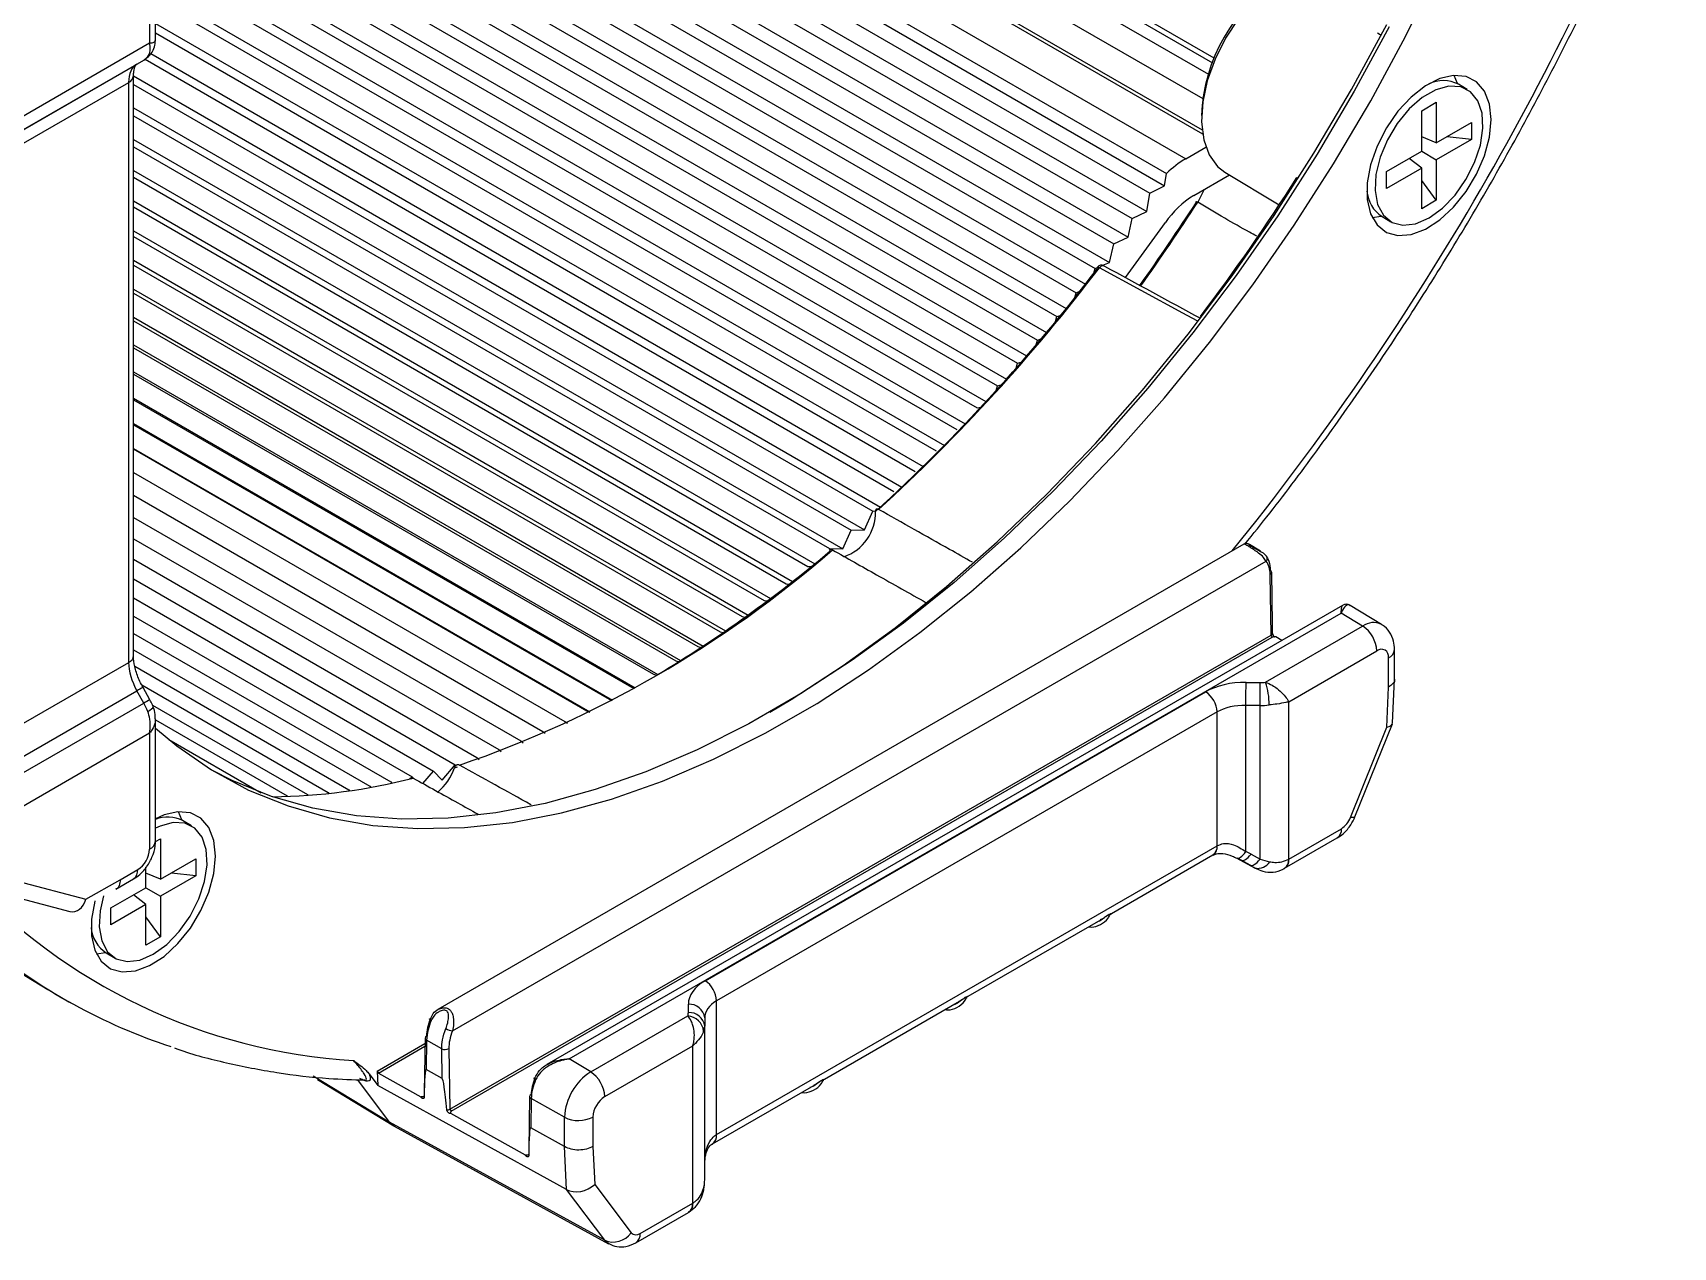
# Model space of a CAD drawing. Extents: x 7 to 135, y 1 to 99.
# Drawn here: x 29.476 to 34.328, y 68.569 to 72.161 of the extents above; entities that cross this region are included whole.
import ezdxf

# ---------------------------------------------------------------- set-up
doc = ezdxf.new("R2010")
doc.units = 0
doc.header["$MEASUREMENT"] = 0
doc.layers.add('OBJECT', color=7, linetype='CONTINUOUS')

msp = doc.modelspace()

# ---------------------------------------------------------------- linework, layer by layer
at = {"layer": 'OBJECT'}
for p, q in [((32.9703, 72.0859), (29.9973, 73.8022)), ((29.973, 73.7585), (32.9527, 72.0383)), ((29.9901, 73.7894), (32.9648, 72.0722)), ((29.9392, 73.6964), (32.9362, 71.9663)), ((29.8971, 73.6161), (32.9356, 71.862)), ((29.9016, 73.6248), (32.9341, 71.8741)), ((29.8572, 73.5371), (32.886, 71.7885)), ((29.8281, 73.4776), (32.8293, 71.745)), ((29.7958, 73.4095), (32.7801, 71.6867)), ((29.8133, 73.4465), (32.8235, 71.7087)), ((29.774, 73.3619), (32.7703, 71.6321)), ((29.7576, 73.3256), (32.727, 71.6114)), ((29.7361, 73.2768), (32.716, 71.5565)), ((29.7209, 73.2414), (32.6728, 71.5372)), ((29.6999, 73.1914), (32.6608, 71.482)), ((29.6856, 73.1568), (32.6178, 71.4641)), ((29.6519, 73.072), (32.5618, 71.3922)), ((29.6651, 73.1056), (32.5893, 71.4176)), ((29.6319, 73.0197), (32.5321, 71.3455)), ((29.6198, 72.987), (32.5049, 71.3214)), ((29.6004, 72.9335), (32.474, 71.2746)), ((29.5892, 72.9018), (32.4472, 71.2519)), ((29.5704, 72.8472), (32.4151, 71.205)), ((29.5602, 72.8165), (32.3886, 71.1837)), ((29.5328, 72.7312), (32.3294, 71.1168)), ((29.5421, 72.7609), (32.3554, 71.1368)), ((29.8389, 72.1381), (29.8389, 72.4989)), ((29.8389, 72.4878), (32.2949, 71.0699)), ((29.8213, 72.4744), (29.8213, 72.1308)), ((29.8389, 72.4544), (32.2694, 71.0513)), ((29.8389, 72.3871), (32.2337, 71.0045)), ((29.8389, 72.3553), (32.2087, 70.9873)), ((29.8389, 72.2874), (32.1719, 70.9406)), ((29.8389, 72.2574), (32.1474, 70.9247)), ((29.8389, 72.1889), (32.1093, 70.8782)), ((29.8389, 72.1606), (32.0854, 70.8636)), ((33.4525, 72.161), (33.4638, 72.1544)), ((29.4175, 71.8976), (29.8213, 72.1308)), ((29.8255, 72.0994), (32.0462, 70.8174)), ((29.4082, 71.8517), (29.7837, 72.0685)), ((29.4093, 71.8523), (29.8043, 72.0804)), ((29.7837, 72.0685), (29.8043, 72.0804)), ((29.8081, 72.0828), (32.023, 70.8041)), ((29.4162, 71.8157), (29.7595, 72.0139)), ((29.7595, 70.2987), (29.7595, 72.0139)), ((29.7738, 70.3187), (29.7738, 72.0339)), ((29.7738, 72.0332), (31.9826, 70.7581)), ((29.7738, 72.0083), (31.96, 70.7462)), ((33.7183, 71.9937), (33.6923, 72.0087)), ((33.5838, 71.9305), (33.6269, 71.9554)), ((33.6269, 71.9554), (33.6269, 71.8353)), ((29.7738, 71.9386), (31.9357, 70.6906)), ((29.7738, 71.9154), (31.8966, 70.69)), ((33.5838, 71.8104), (33.5838, 71.9305)), ((33.6269, 71.8353), (33.5838, 71.8533)), ((33.6269, 71.8353), (33.7308, 71.8953)), ((33.7308, 71.8455), (33.6588, 71.8537)), ((33.7308, 71.8953), (33.7308, 71.8455)), ((29.7738, 71.8454), (31.8713, 70.6345)), ((29.7738, 71.824), (31.8327, 70.6354)), ((32.886, 71.7885), (32.9453, 71.8227)), ((33.4798, 71.7504), (33.5838, 71.8104)), ((33.5838, 71.8104), (33.6269, 71.7855)), ((33.7308, 71.8455), (33.6269, 71.7855)), ((33.5838, 71.7606), (33.4798, 71.7006)), ((33.5838, 71.7606), (33.5466, 71.789)), ((33.5838, 71.6406), (33.5838, 71.7606)), ((33.6269, 71.7855), (33.6269, 71.6655)), ((29.7738, 71.7537), (31.7887, 70.5905)), ((29.7738, 71.7341), (31.7685, 70.5826)), ((32.7801, 71.6867), (32.8235, 71.7087)), ((32.8235, 71.7087), (32.8293, 71.745)), ((32.9093, 71.6795), (33.0153, 71.7407)), ((33.0017, 71.7489), (33.1621, 71.6517)), ((33.2143, 71.7327), (33.2183, 71.7304)), ((33.4798, 71.7006), (33.4798, 71.7504)), ((33.6269, 71.6655), (33.5838, 71.7238)), ((29.7738, 71.6635), (31.7232, 70.5381)), ((32.7703, 71.6321), (32.7801, 71.6867)), ((33.6269, 71.6655), (33.5838, 71.6406)), ((29.7738, 71.6457), (31.7039, 70.5315)), ((32.716, 71.5565), (32.727, 71.6114)), ((32.727, 71.6114), (32.7703, 71.6321)), ((33.4374, 71.6147), (33.4643, 71.6185)), ((33.4663, 71.6173), (33.4923, 71.6023)), ((29.7738, 71.5749), (31.6574, 70.4876)), ((32.7075, 71.4369), (32.8257, 71.5996)), ((29.7738, 71.5589), (31.639, 70.4822)), ((32.6608, 71.482), (32.6728, 71.5372)), ((32.6728, 71.5372), (32.716, 71.5565)), ((29.7738, 71.488), (31.5913, 70.4388)), ((29.7738, 71.4738), (31.5739, 70.4347)), ((32.6144, 71.4501), (32.6178, 71.4641)), ((32.6178, 71.4641), (32.6246, 71.467)), ((32.6402, 71.4735), (32.6608, 71.482)), ((29.7738, 71.4029), (31.525, 70.392)), ((29.7738, 71.3905), (31.5086, 70.389)), ((32.5582, 71.378), (32.5618, 71.3922)), ((32.5618, 71.3922), (32.5726, 71.3964)), ((29.7738, 71.3195), (31.4584, 70.347)), ((32.501, 71.3072), (32.5049, 71.3214)), ((32.5049, 71.3214), (32.5157, 71.3252)), ((32.9296, 71.3221), (32.9323, 71.3205)), ((32.9316, 71.3196), (32.9296, 71.3221)), ((29.7738, 71.3089), (31.4431, 70.3453)), ((29.7738, 71.2379), (31.3916, 70.304)), ((29.7738, 71.2292), (31.3775, 70.3034)), ((32.443, 71.2377), (32.4472, 71.2519)), ((32.4472, 71.2519), (32.4579, 71.2554)), ((32.3842, 71.1694), (32.3886, 71.1837)), ((32.3886, 71.1837), (32.3994, 71.1868)), ((29.7738, 71.1583), (31.3248, 70.263)), ((29.7738, 71.1515), (31.3119, 70.2636)), ((29.7738, 71.0806), (31.2578, 70.2239)), ((29.7738, 71.0756), (31.2462, 70.2256)), ((32.3247, 71.1025), (32.3294, 71.1168)), ((32.3294, 71.1168), (32.34, 71.1196)), ((32.2694, 71.0513), (32.2799, 71.0537)), ((29.7738, 71.005), (31.1908, 70.1869)), ((29.7738, 71.0018), (31.1805, 70.1897)), ((29.7738, 70.9313), (31.1238, 70.152)), ((29.7738, 70.93), (31.1149, 70.1558)), ((29.7738, 70.8604), (31.0495, 70.124)), ((29.7738, 70.7929), (30.9841, 70.0942)), ((31.9357, 70.6906), (31.96, 70.7462)), ((31.96, 70.7462), (31.9683, 70.7467)), ((29.7738, 70.7276), (30.919, 70.0665)), ((31.8713, 70.6345), (31.8966, 70.69)), ((31.8966, 70.69), (31.9357, 70.6906)), ((29.7738, 70.6646), (30.8541, 70.0409)), ((33.0579, 70.648), (30.6739, 69.2718)), ((33.1072, 70.6274), (33.074, 70.6475)), ((29.7738, 70.6039), (30.7896, 70.0175)), ((30.7171, 69.2084), (33.1238, 70.5977)), ((31.8319, 70.6338), (31.8327, 70.6354)), ((31.8327, 70.6354), (31.8713, 70.6345)), ((29.7738, 70.5454), (30.7253, 69.9961)), ((31.7685, 70.5826), (31.7782, 70.582)), ((33.1384, 70.3796), (33.1358, 70.5587)), ((33.1424, 70.4118), (33.1402, 70.5648)), ((31.7039, 70.5315), (31.7134, 70.5305)), ((29.7738, 70.4894), (30.6615, 69.977)), ((33.3495, 70.4673), (30.9965, 69.109)), ((31.639, 70.4822), (31.6484, 70.4808)), ((33.4646, 70.4107), (33.372, 70.4668)), ((29.7738, 70.4358), (30.598, 69.96)), ((31.0621, 69.1257), (33.3454, 70.4438)), ((31.5739, 70.4347), (31.5831, 70.4329)), ((33.1221, 70.24), (33.4091, 70.4057)), ((33.4091, 70.4057), (33.3454, 70.4438)), ((29.7738, 70.3846), (30.535, 69.9452)), ((30.7091, 68.9772), (33.1384, 70.3796)), ((30.7129, 68.9713), (33.1417, 70.3734)), ((31.5086, 70.389), (31.5177, 70.3869)), ((33.1417, 70.3734), (33.1384, 70.3796)), ((33.1702, 70.3638), (33.1525, 70.3744)), ((29.4162, 70.1005), (29.7595, 70.2987)), ((29.7738, 70.3359), (30.4726, 69.9326)), ((31.3775, 70.3034), (31.3863, 70.3006)), ((31.4431, 70.3453), (31.452, 70.3428)), ((33.1904, 70.1823), (33.4508, 70.3327)), ((33.4859, 70.2254), (33.4859, 70.3124)), ((33.5034, 70.2447), (33.5034, 70.3369)), ((29.7781, 70.2873), (30.4107, 69.9221)), ((31.3119, 70.2636), (31.3204, 70.2604)), ((29.4082, 69.9979), (29.7837, 70.2147)), ((29.8043, 70.1781), (29.7837, 70.2147)), ((29.798, 70.2322), (30.3494, 69.9139)), ((29.8225, 70.188), (29.8019, 70.2246)), ((31.2462, 70.2256), (31.2546, 70.2221)), ((31.4643, 69.357), (32.9447, 70.2116)), ((33.0642, 70.2395), (33.1062, 70.2391)), ((33.4806, 70.1068), (33.4858, 70.2254)), ((33.4977, 70.1199), (33.5034, 70.2485)), ((29.4093, 69.95), (29.8043, 70.1781)), ((29.8302, 70.1726), (30.2887, 69.9079)), ((31.1149, 70.1558), (31.1229, 70.1515)), ((31.1805, 70.1897), (31.1887, 70.1858)), ((33.0635, 69.7392), (33.0635, 70.1716)), ((33.1056, 70.1712), (33.0635, 70.1716)), ((33.1056, 69.7162), (33.1056, 70.1712)), ((33.1904, 69.7168), (33.1904, 70.1823)), ((29.8389, 69.7708), (29.8389, 70.1316)), ((29.8389, 70.1292), (30.2287, 69.9041)), ((31.0495, 70.124), (31.0573, 70.1193)), ((32.9787, 70.152), (31.4983, 69.2974)), ((32.9787, 69.7565), (32.9787, 70.152)), ((33.3731, 69.8398), (33.4806, 70.1068)), ((33.3864, 69.8419), (33.497, 70.1169)), ((29.4175, 69.8568), (29.8213, 70.0899)), ((29.8213, 70.0899), (29.8213, 69.7463)), ((29.8785, 70.0705), (30.1509, 69.9132)), ((30.919, 70.0665), (30.9264, 70.0612)), ((30.9841, 70.0942), (30.9917, 70.0892)), ((30.7896, 70.0175), (30.7965, 70.0114)), ((30.8541, 70.0409), (30.8613, 70.0352)), ((30.5956, 69.9574), (30.598, 69.96)), ((30.598, 69.96), (30.6007, 69.957)), ((30.6295, 69.9405), (30.6615, 69.977)), ((30.6615, 69.977), (30.6867, 69.9507)), ((30.6867, 69.9507), (30.7253, 69.9961)), ((30.7233, 69.987), (30.732, 69.9898)), ((30.7253, 69.9961), (30.726, 69.9955)), ((30.3494, 69.9139), (30.3511, 69.9111)), ((30.4107, 69.9221), (30.4128, 69.9191)), ((30.4726, 69.9326), (30.4751, 69.9292)), ((30.535, 69.9452), (30.5379, 69.9416)), ((30.2287, 69.9041), (30.2298, 69.902)), ((30.2887, 69.9079), (30.2901, 69.9055)), ((29.9452, 69.8155), (29.9192, 69.8306)), ((29.8388, 69.7685), (29.8538, 69.7772)), ((29.8538, 69.7772), (29.8538, 69.6572)), ((33.1783, 69.6896), (33.3338, 69.7793)), ((33.1908, 69.717), (33.3462, 69.8068)), ((29.8538, 69.6572), (29.9577, 69.7172)), ((29.9577, 69.7172), (29.9577, 69.6674)), ((31.4983, 68.9019), (32.9787, 69.7565)), ((32.6664, 69.5559), (32.9663, 69.729)), ((33.0906, 69.6903), (33.0384, 69.719)), ((33.0498, 69.7133), (33.0392, 69.7192)), ((33.0791, 69.7311), (33.1056, 69.7162)), ((29.7347, 69.6559), (29.7863, 69.6856)), ((29.8106, 69.6323), (29.8106, 69.6925)), ((29.8538, 69.6572), (29.8106, 69.6751)), ((29.9577, 69.6674), (29.8857, 69.6756)), ((33.0498, 69.7133), (33.0477, 69.7145)), ((33.0763, 69.6984), (33.0498, 69.7133)), ((29.4305, 69.6515), (29.6325, 69.5986)), ((29.6325, 69.5986), (29.7347, 69.6559)), ((29.7067, 69.5723), (29.8106, 69.6323)), ((29.7217, 69.628), (29.7738, 69.6581)), ((29.7223, 69.6284), (29.7227, 69.6286)), ((29.8106, 69.6323), (29.8538, 69.6074)), ((29.9577, 69.6674), (29.8538, 69.6074)), ((29.0462, 69.6183), (29.5206, 69.3308)), ((29.3728, 69.6179), (29.5855, 69.5623)), ((29.8106, 69.5825), (29.7067, 69.5224)), ((29.7067, 69.5224), (29.7067, 69.5723)), ((29.8106, 69.5825), (29.7735, 69.6108)), ((29.8106, 69.4624), (29.8106, 69.5825)), ((29.8538, 69.6074), (29.8538, 69.4873)), ((29.8538, 69.4873), (29.8106, 69.5456)), ((32.2421, 69.311), (32.6343, 69.5374)), ((29.8538, 69.4873), (29.8106, 69.4624)), ((29.6642, 69.4365), (29.6912, 69.4403)), ((29.6932, 69.4391), (29.7192, 69.4241)), ((29.5825, 69.295), (29.598, 69.2865)), ((31.4148, 69.2627), (31.4148, 69.2873)), ((31.4983, 68.9019), (31.4983, 69.2974)), ((31.8179, 69.066), (32.21, 69.2924)), ((31.1259, 69.0876), (31.413, 69.2533)), ((31.4632, 69.2477), (31.4632, 69.223)), ((30.636, 69.1873), (30.6335, 69.0284)), ((31.4632, 68.768), (31.4632, 69.223)), ((30.4942, 69.0899), (30.6358, 69.1716)), ((30.498, 69.0839), (30.6356, 69.1634)), ((30.6406, 69.1808), (30.6392, 69.0943)), ((30.6854, 69.1559), (30.6406, 69.1808)), ((30.6867, 69.0679), (30.6854, 69.1559)), ((30.7064, 69.1562), (30.7091, 68.9772)), ((31.1676, 69.0146), (31.428, 69.1649)), ((31.428, 68.6994), (31.428, 69.1649)), ((30.4942, 69.0899), (30.4962, 69.0474)), ((30.4942, 69.0899), (30.498, 69.0839)), ((30.6867, 69.0679), (30.6392, 69.0943)), ((31.1259, 69.0876), (31.0621, 69.1257)), ((30.3053, 69.0758), (30.5314, 68.9389)), ((30.3184, 69.0644), (30.5433, 68.9281)), ((30.5314, 68.9389), (30.4373, 69.0642)), ((30.4579, 69.0628), (30.4553, 69.0634)), ((30.4707, 69.0813), (30.4962, 69.0474)), ((31.0544, 68.7394), (30.4962, 69.0474)), ((30.498, 69.0839), (30.6232, 69.0141)), ((31.4859, 68.8744), (31.7858, 69.0475)), ((30.9454, 69.0148), (30.9429, 68.8561)), ((30.95, 69.0084), (30.9486, 68.922)), ((31.0484, 68.9535), (30.95, 69.0084)), ((30.7091, 68.9772), (30.7129, 68.9713)), ((30.7111, 68.9651), (30.9326, 68.8416)), ((31.0484, 68.8664), (31.0484, 68.9535)), ((31.1326, 68.9539), (31.1326, 68.8669)), ((31.1673, 68.5892), (30.5314, 68.9389)), ((30.5448, 68.9273), (31.1789, 68.579)), ((31.0484, 68.8664), (30.9486, 68.922)), ((31.0544, 68.7394), (31.0484, 68.8664)), ((31.1326, 68.8669), (31.1379, 68.7543)), ((31.1379, 68.7543), (31.2453, 68.6115)), ((31.1673, 68.5892), (31.0544, 68.7394)), ((31.2722, 68.6095), (31.4277, 68.6992)), ((31.2598, 68.582), (31.4152, 68.6717))]:
    msp.add_line(p, q, dxfattribs=at)
at = {"layer": 'OBJECT', "flags": 128}
for points in [[(29.8389, 70.1045), (29.9016, 70.052), (30.0044, 69.9806), (30.1143, 69.9211), (30.2308, 69.8739), (30.3534, 69.839), (30.4816, 69.8166), (30.6149, 69.8069), (30.7528, 69.8098), (30.8946, 69.8254), (31.0398, 69.8535), (31.1877, 69.8941), (31.3379, 69.947), (31.4896, 70.012), (31.6423, 70.0889), (31.7953, 70.1772), (31.9479, 70.2766), (32.0997, 70.3868), (32.2498, 70.5073), (32.3978, 70.6375), (32.543, 70.777), (32.6848, 70.9251), (32.8226, 71.0813), (32.9559, 71.245), (33.0841, 71.4154), (33.2067, 71.5918), (33.3232, 71.7736), (33.4331, 71.9599), (33.536, 72.1501), (33.6313, 72.3432)], [(33.3459, 72.3453), (33.3208, 72.3555), (33.2783, 72.3601), (33.2316, 72.3517), (33.1826, 72.3308), (33.1334, 72.2981), (33.0859, 72.2551), (33.0421, 72.2034), (33.0038, 72.1453), (32.9726, 72.0831), (32.9497, 72.0193), (32.9362, 71.9566), (32.9326, 71.8977), (32.9389, 71.8448), (32.955, 71.8001), (32.9802, 71.7656), (33.0017, 71.7489)], [(33.4872, 72.1782), (33.3843, 71.9881), (33.2744, 71.8017), (33.1579, 71.62), (33.0353, 71.4435), (32.9071, 71.2732), (32.7738, 71.1095), (32.636, 70.9533), (32.4942, 70.8051), (32.349, 70.6657), (32.201, 70.5354), (32.0509, 70.415), (31.8991, 70.3048), (31.7465, 70.2053), (31.5935, 70.117), (31.4408, 70.0402), (31.2891, 69.9752), (31.1389, 69.9223), (30.991, 69.8817), (30.8458, 69.8535), (30.704, 69.838), (30.5661, 69.835), (30.4329, 69.8448), (30.3046, 69.8671), (30.182, 69.902), (30.0656, 69.9493), (30.0072, 69.9789)], [(31.6559, 70.1517), (31.7184, 70.1892), (31.8729, 70.2898), (32.0265, 70.4013), (32.1785, 70.5232), (32.3283, 70.6551), (32.4752, 70.7962), (32.6187, 70.9462), (32.7582, 71.1043), (32.8932, 71.2699), (33.0229, 71.4424), (33.147, 71.621), (33.2649, 71.8049), (33.3762, 71.9935), (33.4803, 72.186)], [(29.8161, 72.0907), (29.8223, 72.0954), (29.8254, 72.0988)], [(33.7892, 71.9041), (33.7842, 71.9502), (33.7696, 71.9881), (33.7462, 72.0158), (33.7151, 72.0317), (33.6782, 72.035), (33.6373, 72.0255), (33.5946, 72.0038), (33.5526, 71.9709), (33.5134, 71.9288), (33.4792, 71.8796), (33.4517, 71.826), (33.4326, 71.7709), (33.4227, 71.7172), (33.4227, 71.6679), (33.4326, 71.6256), (33.4517, 71.5926), (33.4792, 71.5707), (33.5134, 71.5611), (33.5526, 71.5642), (33.5946, 71.5799), (33.6373, 71.6073), (33.6782, 71.6451), (33.7151, 71.6911), (33.7462, 71.7428), (33.7696, 71.7975), (33.7842, 71.8523), (33.7892, 71.9041)], [(33.6053, 71.6134), (33.6451, 71.6422), (33.6823, 71.6807), (33.7147, 71.7266), (33.7403, 71.777), (33.7573, 71.8287), (33.7648, 71.8785), (33.7623, 71.9232), (33.7499, 71.96), (33.7285, 71.9867), (33.6993, 72.0015), (33.6642, 72.0035), (33.6254, 71.9926), (33.5853, 71.9695), (33.5465, 71.9356), (33.5114, 71.8931), (33.4822, 71.8445), (33.4607, 71.7931), (33.4484, 71.7419), (33.4458, 71.6943), (33.4534, 71.6532), (33.4704, 71.6212), (33.4959, 71.6003), (33.5283, 71.5918), (33.5656, 71.5963), (33.6053, 71.6134)], [(33.6903, 72.0099), (33.6899, 72.0112), (33.68, 72.0351)], [(32.9408, 71.6977), (32.9213, 71.6596), (32.9212, 71.6596), (32.9212, 71.6596)], [(32.6259, 71.465), (32.625, 71.4663), (32.6245, 71.4672), (32.6245, 71.4679), (32.6246, 71.468)], [(32.6307, 71.4661), (32.6325, 71.4682), (32.6344, 71.47), (32.6365, 71.4714), (32.6385, 71.4723), (32.6405, 71.4727), (32.6423, 71.4726), (32.6437, 71.4721)], [(32.9196, 71.3088), (32.8777, 71.3317), (32.6307, 71.4661)], [(32.6437, 71.4721), (32.6439, 71.4719), (32.6452, 71.4708)], [(29.8161, 70.1538), (29.8223, 70.1575), (29.8272, 70.1609), (29.8305, 70.1639), (29.8321, 70.1663), (29.8322, 70.1679)], [(29.8322, 69.4353), (29.872, 69.464), (29.9092, 69.5025), (29.9416, 69.5484), (29.9671, 69.5988), (29.9842, 69.6505), (29.9917, 69.7003), (29.9892, 69.745), (29.9768, 69.7819), (29.9553, 69.8085), (29.9261, 69.8233), (29.891, 69.8253), (29.8522, 69.8145), (29.8389, 69.808)], [(30.0161, 69.7259), (30.0111, 69.772), (29.9965, 69.8099), (29.9731, 69.8376), (29.942, 69.8535), (29.905, 69.8568), (29.8641, 69.8473), (29.8389, 69.8358)], [(29.9171, 69.8317), (29.9168, 69.833), (29.9069, 69.8569)], [(33.3864, 69.8419), (33.3861, 69.8415), (33.3837, 69.84), (33.3794, 69.8395), (33.3731, 69.8398)], [(29.6596, 69.5933), (29.6595, 69.5927), (29.6496, 69.539), (29.6496, 69.4897), (29.6595, 69.4475), (29.6786, 69.4145), (29.7061, 69.3926), (29.7403, 69.3829), (29.7795, 69.386), (29.8215, 69.4017), (29.8641, 69.4292), (29.905, 69.4669), (29.942, 69.5129), (29.9731, 69.5646), (29.9965, 69.6194), (30.0111, 69.6741), (30.0161, 69.7259), (30.0161, 69.7259)], [(33.0375, 69.7198), (33.0388, 69.7193), (33.0415, 69.7194), (33.0445, 69.7204), (33.0479, 69.7224), (33.0515, 69.7254), (33.0554, 69.7292), (33.0594, 69.7338), (33.0635, 69.7392)], [(33.0498, 69.7133), (33.0523, 69.7126), (33.0553, 69.7127), (33.0586, 69.7138), (33.0623, 69.7157), (33.0662, 69.7184), (33.0704, 69.7219), (33.0747, 69.7262), (33.0791, 69.7311)], [(33.0763, 69.6984), (33.0788, 69.6977), (33.0817, 69.6978), (33.0851, 69.6989), (33.0887, 69.7008), (33.0927, 69.7035), (33.0969, 69.707), (33.1012, 69.7113), (33.1056, 69.7162)], [(29.6853, 69.6077), (29.6752, 69.5638), (29.6727, 69.5161), (29.6802, 69.475), (29.6973, 69.443), (29.7228, 69.4221), (29.7552, 69.4137), (29.7925, 69.4181), (29.8322, 69.4353)], [(30.6541, 69.2396), (30.6522, 69.2408), (30.6507, 69.2419), (30.6497, 69.2429), (30.6492, 69.2437), (30.6492, 69.2443), (30.6497, 69.2447), (30.6508, 69.2448), (30.6523, 69.2447)], [(30.9611, 69.0691), (30.9595, 69.0692), (30.9585, 69.0691), (30.9579, 69.0688), (30.9579, 69.0682), (30.9584, 69.0674), (30.9595, 69.0664), (30.961, 69.0653), (30.9629, 69.0641)], [(30.5448, 68.9273), (30.5376, 68.9322), (30.5314, 68.9389)], [(31.4604, 68.7395), (31.4604, 68.7402), (31.4597, 68.7425)], [(31.179, 68.579), (31.1727, 68.5833), (31.1673, 68.5892)]]:
    msp.add_lwpolyline(points, dxfattribs=at)
at = {"layer": 'OBJECT'}
for centre, radius, start, end in [((26.4774, 75.9138), 8.4136, 321.08117, 338.22124), ((33.4303, 71.899), 0.498, 122.0048, 178.0006), ((29.7492, 72.0365), 0.0248, 294.5165, 353.2475), ((33.6473, 71.9204), 0.0992, 63.0361, 115.6346), ((33.0349, 71.5359), 0.2933, 120.5076, 134.5031), ((28.1512, 74.9395), 5.9932, 322.8725, 327.6508), ((25.9422, 76.2148), 8.3308, 324.80786, 326.85623), ((25.9683, 76.1997), 8.304, 324.79209, 326.8564), ((33.0519, 71.4466), 0.2731, 121.4656, 145.9226), ((33.523, 71.702), 0.1019, 185.1226, 236.2172), ((28.344, 74.7162), 5.3763, 312.3866, 322.7909), ((28.3656, 74.7046), 5.3552, 312.4139, 322.7899), ((32.6365, 71.4589), 0.015, 61.4518, 142.6274), ((32.6254, 71.4601), 0.00799, 48.7842, 95.7788), ((31.8305, 70.742), 0.1379, 288.7006, 1.3334), ((29.6605, 73.1348), 3.3197, 288.9375, 311.0571), ((29.2854, 73.6454), 3.9497, 301.0875, 310.1978), ((33.1153, 70.6058), 0.0117, 316.0171, 53.5288), ((33.1329, 70.5654), 0.00735, 293.5188, 355.2121), ((33.133, 70.564), 0.00723, 6.3139, 65.6683), ((33.4408, 70.3643), 0.0522, 62.6286, 127.3939), ((33.3585, 70.3284), 0.0924, 2.6515, 56.7709), ((33.1347, 70.3871), 0.00836, 296.1723, 341.5781), ((29.7504, 70.3203), 0.0235, 292.7267, 355.9543), ((33.4645, 70.3159), 0.0216, 350.7867, 129.2026), ((33.474, 70.3395), 0.0296, 293.7061, 354.9572), ((30.0171, 69.8088), 0.4682, 117.3638, 119.8984), ((32.9033, 70.1485), 0.0755, 2.6519, 56.7699), ((27.6067, 70.2541), 5.4575, 359.1338, 359.8472), ((27.6114, 70.254), 5.4948, 359.1364, 359.8449), ((32.9226, 70.1747), 0.2099, 359.4651, 18.1134), ((30.0349, 69.7772), 0.4624, 117.3451, 119.9114), ((30.5697, 70.0399), 0.1624, 309.6911, 340.9792), ((30.1568, 71.7071), 1.8064, 270.9004, 284.2404), ((30.4437, 70.8401), 1.7689, 215.1641, 240.8658), ((29.8749, 69.7446), 0.0967, 62.7489, 111.8687), ((33.3095, 69.8642), 0.0681, 302.5956, 339.0949), ((29.8102, 69.7728), 0.0288, 292.7247, 355.9564), ((33.3168, 69.8035), 0.0296, 305.0348, 6.2793), ((29.7452, 69.7498), 0.0761, 302.6055, 357.3945), ((32.9492, 69.7533), 0.0297, 305.1156, 6.1988), ((32.9487, 69.7537), 0.0304, 306.741, 5.5201), ((33.1604, 69.7139), 0.0301, 304.3795, 5.5838), ((33.1614, 69.7138), 0.0296, 304.614, 6.2976), ((33.1659, 69.7601), 0.0497, 299.4708, 299.94), ((30.5261, 70.8169), 1.699, 222.4264, 266.5735), ((29.7568, 69.6824), 0.0296, 305.0373, 6.277), ((33.0994, 69.7299), 0.0405, 257.455, 329.1203), ((29.7498, 69.5238), 0.1019, 185.1225, 236.2174), ((30.4095, 70.7636), 1.6853, 230.4521, 251.8516), ((31.4229, 69.2939), 0.0755, 2.6519, 56.7699), ((31.4185, 69.2426), 0.0449, 6.5611, 94.7769), ((31.4084, 69.2015), 0.052, 6.4247, 84.9789), ((31.4185, 69.2179), 0.0449, 6.5616, 94.7758), ((30.6436, 69.1865), 0.00759, 114.5745, 173.9523), ((30.6435, 69.1877), 0.00748, 183.3548, 247.2799), ((30.7319, 69.2779), 0.0711, 241.2829, 257.9916), ((30.6956, 69.177), 0.0235, 244.2612, 297.4832), ((31.2166, 68.9458), 0.1683, 122.6053, 177.3946), ((31.0752, 69.0103), 0.0924, 2.6515, 56.7709), ((30.9529, 69.014), 0.0076, 114.5784, 173.919), ((30.9531, 69.0154), 0.00772, 184.4839, 246.1624), ((31.2086, 68.9504), 0.0761, 122.6057, 177.3943), ((30.6991, 68.9957), 0.021, 274.1999, 298.5254), ((31.0901, 69.036), 0.0925, 243.2335, 297.3441), ((31.4685, 68.8985), 0.0297, 305.4954, 6.1708), ((31.4688, 68.8987), 0.0297, 305.2881, 6.1585), ((31.3982, 68.696), 0.0296, 305.0348, 6.2793), ((31.3992, 68.6959), 0.029, 305.3089, 7.0137), ((31.4023, 68.7431), 0.0507, 300.0563, 300.5189), ((31.1925, 68.6487), 0.0646, 247.0883, 324.7673), ((31.2598, 68.6248), 0.0197, 222.5944, 308.9956), ((31.2428, 68.6062), 0.0296, 305.0541, 6.2688)]:
    msp.add_arc(centre, radius, start, end, dxfattribs=at)
for centre, major_axis, ratio, start_param, end_param in [((29.8422, 71.9637), (-0.0578, 0.1052), 0.563022, 0.011781, 0.797179), ((29.745, 72.1847), (-0.0591, 0.1045), 0.571388, 3.146732, 3.373108), ((-968.1051, 622.6297), (1075.6789, -591.4588), 0.001755, 5.9087, 5.90942), ((33.0627, 70.5165), (0.0503, 0.0903), 0.587367, 5.488363, 6.053683), ((33.13, 70.2407), (0.0071, 0.2419), 0.043806, 5.349818, 5.499209), ((29.8422, 70.2485), (-0.0578, 0.1052), 0.563022, 0.797179, 1.582577), ((33.0642, 70.1403), (0.169, -0.0026), 0.587275, 1.579831, 2.36523), ((33.1062, 70.2808), (0.071, -0.0011), 0.587275, 4.721424, 4.947801), ((29.745, 70.1438), (-0.0591, 0.1045), 0.571388, 4.491152, 4.717528), ((33.0635, 70.1006), (0.12, -0.0026), 0.591298, 1.583702, 2.3691), ((33.1056, 70.2411), (0.12, -0.0011), 0.583219, 4.717659, 4.944036), ((33.4381, 70.1312), (0.0594, -0.0129), 0.384396, 5.588205, 6.348763), ((33.0635, 69.71), (0.12, 0.0027), 0.561983, 2.340998, 2.343776), ((32.889, 69.6186), (0.2722, 0), 0.577294, 0.797818, 0.874715), ((33.0763, 69.6976), (0.06, -0.0338), 0.010892, 1.336512, 1.576931), ((33.1056, 69.7499), (0.1196, -0.0363), 0.259296, 4.790983, 5.031402), ((29.5901, 69.6231), (-0.0079, 0.0617), 0.713375, 2.861478, 4.214675), ((31.5838, 69.2856), (0.169, -0.0026), 0.587275, 2.36523, 3.150628), ((31.5832, 69.246), (0.12, -0.0026), 0.591298, 2.3691, 3.154498), ((30.7142, 69.236), (0.0536, 0.0897), 0.56722, 1.805393, 2.364237), ((31.3438, 69.2634), (0.071, -0.0011), 0.587275, 6.065844, 6.29222), ((30.7795, 69.1984), (0.0503, 0.0903), 0.587367, 1.78206, 2.34738), ((31.3432, 69.2237), (0.12, -0.0011), 0.583219, 6.062079, 6.288456), ((30.6461, 68.8688), (-0.0071, 0.2256), 0.046968, 6.255055, 7.163779), ((30.7007, 68.8384), (-0.0143, 0.2296), 0.045213, 5.34527, 6.254183), ((31.0183, 69.0605), (0.0497, 0.0832), 0.56722, 1.799088, 2.364237), ((30.9554, 68.6965), (-0.0071, 0.2256), 0.046968, 6.255055, 7.164649), ((31.5832, 68.8554), (0.12, 0.0027), 0.561983, 2.343776, 2.346554), ((31.0954, 68.7788), (0.0577, 0.0208), 0.71208, 3.700774, 5.254117), ((31.3432, 68.7325), (0.1062, 0.0794), 0.70338, 5.558875, 5.799294)]:
    msp.add_ellipse(centre, major_axis=major_axis, ratio=ratio, start_param=start_param, end_param=end_param, dxfattribs=at)
for points, knots in [([(33.0605, 70.6479), (33.0853, 70.6786), (33.1612, 70.7726), (33.2833, 70.9364), (33.4265, 71.1384), (33.564, 71.3457), (33.6959, 71.5575), (33.8217, 71.7732), (33.9412, 71.9923), (34.054, 72.2144), (34.1597, 72.4388), (34.2514, 72.6476), (34.3044, 72.782), (34.3275, 72.8405)], [0, 0, 0, 0, 0.047304, 0.144816, 0.242318, 0.339813, 0.437304, 0.534793, 0.632282, 0.729773, 0.827269, 0.924773, 1, 1, 1, 1]), ([(29.8043, 72.0804), (29.8064, 72.0816), (29.8144, 72.0865), (29.8207, 72.0935), (29.8254, 72.0988)], [0, 0, 0, 0, 0.2545, 1, 1, 1, 1]), ([(29.8161, 72.0907), (29.8162, 72.0908), (29.8192, 72.0946), (29.8236, 72.1043), (29.8238, 72.1169), (29.8222, 72.1262), (29.8218, 72.1286), (29.8215, 72.1298), (29.8214, 72.1303), (29.8213, 72.1305), (29.8213, 72.1307), (29.8213, 72.1308)], [0, 0, 0, 0, 0.005745, 0.356856, 0.829926, 0.915274, 0.964578, 0.985129, 0.992054, 0.993589, 1, 1, 1, 1]), ([(29.8213, 72.1308), (29.8214, 72.1308), (29.823, 72.1308), (29.8258, 72.1311), (29.8323, 72.1321), (29.8383, 72.1342), (29.838, 72.1371), (29.8379, 72.1381)], [0, 0, 0, 0, 0.007032, 0.152768, 0.269254, 0.729739, 1, 1, 1, 1]), ([(29.8253, 72.099), (29.8297, 72.1057), (29.8377, 72.1178), (29.8381, 72.1318), (29.8384, 72.138)], [0, 0, 0, 0, 0.554348, 1, 1, 1, 1]), ([(29.7738, 72.0339), (29.774, 72.0382), (29.7744, 72.0506), (29.779, 72.0641), (29.7824, 72.0677), (29.7834, 72.0683), (29.7837, 72.0685)], [0, 0, 0, 0, 0.179717, 0.518085, 0.864928, 1, 1, 1, 1]), ([(32.9176, 71.66), (32.9169, 71.6607), (32.9154, 71.6619), (32.9156, 71.6623), (32.9175, 71.6616), (32.92, 71.6603), (32.9212, 71.6596)], [0, 0, 0, 0, 0.2499864, 0.4999772, 0.7499826, 1, 1, 1, 1]), ([(33.0958, 71.5591), (33.0886, 71.5631), (33.0569, 71.5806), (32.9984, 71.6135), (32.9478, 71.6437), (32.9213, 71.6596)], [0, 0, 0, 0, 0.121337, 0.539066, 1, 1, 1, 1]), ([(31.9776, 70.7509), (31.9765, 70.7514), (31.9742, 70.7525), (31.9713, 70.7524), (31.9694, 70.7508), (31.9684, 70.7482), (31.9684, 70.7461), (31.9684, 70.7452)], [0, 0, 0, 0, 0.213909, 0.427851, 0.641602, 0.855761, 1, 1, 1, 1]), ([(32.2551, 70.5947), (32.2324, 70.6075), (32.14, 70.6596), (32.0475, 70.7116), (31.9776, 70.7509)], [0, 0, 0, 0, 0.244929, 1, 1, 1, 1]), ([(33.0742, 70.6473), (33.0739, 70.6475), (33.0731, 70.6481), (33.0705, 70.6494), (33.0664, 70.6502), (33.0619, 70.65), (33.0592, 70.6486), (33.058, 70.6479)], [0, 0, 0, 0, 0.0772588, 0.2873299, 0.5158646, 0.7794828, 1, 1, 1, 1]), ([(33.1238, 70.5977), (33.1214, 70.6015), (33.1164, 70.6097), (33.1031, 70.6213), (33.0897, 70.6305), (33.0795, 70.6368), (33.072, 70.6413), (33.066, 70.645), (33.0609, 70.6477), (33.0582, 70.6491), (33.058, 70.648), (33.058, 70.6479)], [0, 0, 0, 0, 0.1622157, 0.3508682, 0.4917075, 0.5887179, 0.6701923, 0.7510473, 0.8469809, 0.9878111, 1, 1, 1, 1]), ([(33.0741, 70.6472), (33.0735, 70.6476), (33.0722, 70.6486), (33.0724, 70.6473), (33.0746, 70.6451), (33.0783, 70.6424), (33.0838, 70.6394), (33.0919, 70.6354), (33.1004, 70.6314), (33.1052, 70.6283), (33.107, 70.6271)], [0, 0, 0, 0, 0.120602, 0.302461, 0.415893, 0.504931, 0.593896, 0.706983, 0.887268, 1, 1, 1, 1]), ([(31.8346, 70.6285), (31.8342, 70.6294), (31.8333, 70.6312), (31.834, 70.6329), (31.8358, 70.6335), (31.8384, 70.6329), (31.8402, 70.632), (31.8409, 70.6316)], [0, 0, 0, 0, 0.2200476, 0.4403035, 0.6562176, 0.8700583, 1, 1, 1, 1]), ([(31.8409, 70.6316), (31.8844, 70.6071), (31.9768, 70.5548), (32.0693, 70.5027), (32.1183, 70.4751)], [0, 0, 0, 0, 0.47001, 1, 1, 1, 1]), ([(33.107, 70.6271), (33.1096, 70.6256), (33.1162, 70.6219), (33.12, 70.6177), (33.1223, 70.6152)], [0, 0, 0, 0, 0.393733, 1, 1, 1, 1]), ([(33.1223, 70.6152), (33.1258, 70.6099), (33.1337, 70.598), (33.1352, 70.5803), (33.136, 70.5706)], [0, 0, 0, 0, 0.4536292, 1, 1, 1, 1]), ([(33.3719, 70.4666), (33.3715, 70.4669), (33.3675, 70.4707), (33.3603, 70.4678), (33.3522, 70.4584), (33.3471, 70.4477), (33.3457, 70.4445), (33.3454, 70.4439), (33.3454, 70.4438)], [0, 0, 0, 0, 0.029598, 0.362225, 0.823821, 0.967325, 0.995752, 1, 1, 1, 1]), ([(33.3454, 70.4438), (33.3454, 70.4439), (33.3454, 70.4444), (33.3455, 70.4457), (33.3458, 70.4489), (33.3468, 70.459), (33.3474, 70.4681), (33.3496, 70.4669), (33.3499, 70.4668)], [0, 0, 0, 0, 0.005682, 0.037651, 0.097584, 0.255116, 0.925132, 1, 1, 1, 1]), ([(33.3724, 70.4656), (33.3713, 70.4666), (33.3677, 70.4701), (33.3579, 70.4713), (33.3522, 70.4683), (33.3497, 70.4669)], [0, 0, 0, 0, 0.199117, 0.64633, 1, 1, 1, 1]), ([(33.5034, 70.3369), (33.5029, 70.3452), (33.5017, 70.3634), (33.4895, 70.3884), (33.4758, 70.4057), (33.4657, 70.4096), (33.4647, 70.41)], [0, 0, 0, 0, 0.286549, 0.6265, 0.962232, 1, 1, 1, 1]), ([(33.1525, 70.3744), (33.1507, 70.3744), (33.148, 70.3743), (33.1445, 70.3738), (33.1427, 70.3736), (33.1418, 70.3734), (33.1417, 70.3734)], [0, 0, 0, 0, 0.488228, 0.736841, 0.985909, 1, 1, 1, 1]), ([(33.1427, 70.3845), (33.1427, 70.3836), (33.1429, 70.382), (33.1439, 70.3794), (33.1453, 70.377), (33.1471, 70.3752), (33.1485, 70.3742), (33.1492, 70.3741), (33.1493, 70.3741)], [0, 0, 0, 0, 0.194431, 0.388955, 0.583415, 0.777285, 0.970812, 1, 1, 1, 1]), ([(29.8019, 70.2246), (29.7987, 70.2305), (29.7895, 70.2478), (29.7787, 70.2778), (29.7741, 70.3036), (29.7739, 70.3157), (29.7738, 70.3187)], [0, 0, 0, 0, 0.1821436, 0.53841, 0.8892881, 1, 1, 1, 1]), ([(33.1221, 70.24), (33.1287, 70.2373), (33.1404, 70.2325), (33.1579, 70.2203), (33.1736, 70.2061), (33.1833, 70.194), (33.1881, 70.1864), (33.1897, 70.1838), (33.1904, 70.1824), (33.1904, 70.1823)], [0, 0, 0, 0, 0.220983, 0.393624, 0.62957, 0.865292, 0.92733, 0.996391, 1, 1, 1, 1]), ([(33.5033, 70.2494), (33.5033, 70.2493), (33.5048, 70.2448), (33.4998, 70.2356), (33.4905, 70.2288), (33.4859, 70.2254)], [0, 0, 0, 0, 0.01082, 0.505403, 1, 1, 1, 1]), ([(29.8213, 70.0899), (29.8213, 70.09), (29.8213, 70.0902), (29.8214, 70.0904), (29.8215, 70.0909), (29.8217, 70.0922), (29.8222, 70.0954), (29.8237, 70.108), (29.824, 70.1284), (29.8185, 70.1461), (29.8161, 70.1538)], [0, 0, 0, 0, 0.006411, 0.007945, 0.012356, 0.029422, 0.070263, 0.17074, 0.638608, 1, 1, 1, 1]), ([(29.8322, 70.1679), (29.8315, 70.1696), (29.8287, 70.1765), (29.8251, 70.1831), (29.8225, 70.188)], [0, 0, 0, 0, 0.25077, 1, 1, 1, 1]), ([(29.8378, 70.1318), (29.8381, 70.1362), (29.839, 70.1485), (29.8344, 70.1601), (29.8314, 70.1676)], [0, 0, 0, 0, 0.355811, 1, 1, 1, 1]), ([(33.1904, 70.1823), (33.1903, 70.1823), (33.1902, 70.1823), (33.19, 70.1822), (33.1896, 70.1821), (33.1887, 70.1818), (33.1861, 70.1811), (33.176, 70.1785), (33.1584, 70.1757), (33.1404, 70.1737), (33.1325, 70.1728)], [0, 0, 0, 0, 0.006409, 0.007946, 0.012356, 0.02942, 0.070262, 0.170742, 0.638609, 1, 1, 1, 1]), ([(29.8379, 70.1318), (29.838, 70.1277), (29.8383, 70.1169), (29.8321, 70.1044), (29.8256, 70.095), (29.8229, 70.0917), (29.8214, 70.09), (29.8213, 70.0899)], [0, 0, 0, 0, 0.2822429, 0.7389868, 0.8591892, 0.9930073, 1, 1, 1, 1]), ([(30.7379, 69.9948), (30.7366, 69.9953), (30.7342, 69.9964), (30.7304, 69.9958), (30.7271, 69.9936), (30.7247, 69.9905), (30.7237, 69.988), (30.7233, 69.987)], [0, 0, 0, 0, 0.213909, 0.427848, 0.641601, 0.85576, 1, 1, 1, 1]), ([(30.9502, 69.8772), (30.9498, 69.8774), (30.8791, 69.9166), (30.8083, 69.9558), (30.7379, 69.9948)], [0, 0, 0, 0, 0.005167, 1, 1, 1, 1]), ([(30.5914, 69.9546), (30.5917, 69.9551), (30.5927, 69.9566), (30.5954, 69.9576), (30.5985, 69.9575), (30.6004, 69.9566), (30.6011, 69.9562)], [0, 0, 0, 0, 0.16268, 0.4856944, 0.8056042, 1, 1, 1, 1]), ([(30.6011, 69.9562), (30.6449, 69.9319), (30.7088, 69.8965), (30.7727, 69.861), (30.7927, 69.8499)], [0, 0, 0, 0, 0.685923, 1, 1, 1, 1]), ([(33.3338, 69.7793), (33.34, 69.7835), (33.3554, 69.7938), (33.3739, 69.8156), (33.3826, 69.8339), (33.3864, 69.8419)], [0, 0, 0, 0, 0.277586, 0.684575, 1, 1, 1, 1]), ([(29.7738, 69.6581), (29.7801, 69.6623), (29.7958, 69.6727), (29.8167, 69.6973), (29.8332, 69.7299), (29.8386, 69.7554), (29.8388, 69.7688), (29.8389, 69.7708)], [0, 0, 0, 0, 0.170734, 0.427082, 0.695074, 0.954927, 1, 1, 1, 1]), ([(32.9673, 69.728), (32.97, 69.7299), (32.9761, 69.7342), (32.9963, 69.734), (33.0185, 69.7288), (33.0328, 69.7215), (33.0374, 69.7192)], [0, 0, 0, 0, 0.22264, 0.510615, 0.840826, 1, 1, 1, 1]), ([(32.9789, 69.7566), (32.9851, 69.7592), (33.0003, 69.7654), (33.0307, 69.7601), (33.0517, 69.7467), (33.0635, 69.7392)], [0, 0, 0, 0, 0.2314319, 0.5647069, 1, 1, 1, 1]), ([(33.0375, 69.7198), (33.0385, 69.7193), (33.042, 69.7176), (33.0454, 69.7157), (33.0477, 69.7145)], [0, 0, 0, 0, 0.302644, 1, 1, 1, 1]), ([(33.1341, 69.7091), (33.1391, 69.7083), (33.1513, 69.7064), (33.1712, 69.7081), (33.1839, 69.7139), (33.1904, 69.7168)], [0, 0, 0, 0, 0.245831, 0.611232, 1, 1, 1, 1]), ([(33.0921, 69.6911), (33.0992, 69.6872), (33.1153, 69.6784), (33.1443, 69.6773), (33.1664, 69.6821), (33.176, 69.6886), (33.1773, 69.6894)], [0, 0, 0, 0, 0.268758, 0.610651, 0.950321, 1, 1, 1, 1]), ([(29.7347, 69.6559), (29.734, 69.6501), (29.7326, 69.6385), (29.7269, 69.6294), (29.7222, 69.6285), (29.722, 69.6284)], [0, 0, 0, 0, 0.489852, 0.979678, 1, 1, 1, 1]), ([(32.5983, 69.5166), (32.6011, 69.5162), (32.6131, 69.5145), (32.6344, 69.5224), (32.6543, 69.5364), (32.6602, 69.5491), (32.662, 69.553)], [0, 0, 0, 0, 0.108873, 0.462041, 0.837532, 1, 1, 1, 1]), ([(32.663, 69.5526), (32.663, 69.5526), (32.6642, 69.5518), (32.6632, 69.5529), (32.6603, 69.5526), (32.6572, 69.5514), (32.6536, 69.5494), (32.6507, 69.5472), (32.6471, 69.5446), (32.6398, 69.5391), (32.6314, 69.5329), (32.6242, 69.5311), (32.6228, 69.5307)], [0, 0, 0, 0, 0.0061889, 0.2626728, 0.3744516, 0.4326191, 0.4904462, 0.5685294, 0.5781061, 0.666628, 0.9363708, 1, 1, 1, 1]), ([(32.6341, 69.5378), (32.6369, 69.5393), (32.6417, 69.5418), (32.6484, 69.5467), (32.6539, 69.5505), (32.6582, 69.553), (32.6619, 69.5547), (32.6653, 69.5555), (32.6659, 69.556), (32.6662, 69.5563)], [0, 0, 0, 0, 0.1770859, 0.310183, 0.4493323, 0.5444251, 0.6379914, 0.8081567, 1, 1, 1, 1]), ([(32.1741, 69.2717), (32.1769, 69.2713), (32.1888, 69.2696), (32.2102, 69.2775), (32.2301, 69.2914), (32.236, 69.3042), (32.2378, 69.3081)], [0, 0, 0, 0, 0.108873, 0.462041, 0.837532, 1, 1, 1, 1]), ([(32.2387, 69.3077), (32.2387, 69.3077), (32.24, 69.3069), (32.239, 69.308), (32.236, 69.3077), (32.2329, 69.3065), (32.2294, 69.3044), (32.2264, 69.3023), (32.2229, 69.2996), (32.2155, 69.2942), (32.2072, 69.288), (32.1999, 69.2861), (32.1985, 69.2858)], [0, 0, 0, 0, 0.006189, 0.262673, 0.374451, 0.432619, 0.490446, 0.568529, 0.578109, 0.666628, 0.936371, 1, 1, 1, 1]), ([(32.2098, 69.2929), (32.2126, 69.2943), (32.2175, 69.2969), (32.2241, 69.3018), (32.2296, 69.3056), (32.2339, 69.3081), (32.2377, 69.3098), (32.2411, 69.3106), (32.2416, 69.3111), (32.2419, 69.3113)], [0, 0, 0, 0, 0.177082, 0.310179, 0.449333, 0.54442, 0.637992, 0.808157, 1, 1, 1, 1]), ([(30.6541, 69.2396), (30.6506, 69.2303), (30.6429, 69.21), (30.6414, 69.1911), (30.6406, 69.1808)], [0, 0, 0, 0, 0.454598, 1, 1, 1, 1]), ([(30.6523, 69.2447), (30.6546, 69.25), (30.6597, 69.2616), (30.6734, 69.2727), (30.6872, 69.2775), (30.6978, 69.2772), (30.7055, 69.2743), (30.7116, 69.269), (30.7168, 69.2603), (30.7204, 69.2467), (30.7213, 69.228), (30.7185, 69.215), (30.7171, 69.2084)], [0, 0, 0, 0, 0.1209025, 0.2638736, 0.3729647, 0.4472573, 0.5069135, 0.5665184, 0.6367987, 0.7351268, 0.8637177, 1, 1, 1, 1]), ([(30.6977, 69.2155), (30.6996, 69.2211), (30.7034, 69.2318), (30.7058, 69.2466), (30.7056, 69.2576), (30.7033, 69.2646), (30.6994, 69.2685), (30.6937, 69.2702), (30.6852, 69.2693), (30.6737, 69.2638), (30.6618, 69.2538), (30.6565, 69.244), (30.6541, 69.2396)], [0, 0, 0, 0, 0.145128, 0.280766, 0.378371, 0.442215, 0.492855, 0.543524, 0.611104, 0.720067, 0.871584, 1, 1, 1, 1]), ([(31.428, 69.1649), (31.428, 69.165), (31.4288, 69.1674), (31.43, 69.1717), (31.4324, 69.1837), (31.4332, 69.2018), (31.4295, 69.2224), (31.4227, 69.2401), (31.4168, 69.2491), (31.4131, 69.2532), (31.413, 69.2533)], [0, 0, 0, 0, 0.003609, 0.078391, 0.138168, 0.374465, 0.610986, 0.765274, 0.993069, 1, 1, 1, 1]), ([(30.6854, 69.1559), (30.6857, 69.1645), (30.6865, 69.1836), (30.6937, 69.2042), (30.6977, 69.2155)], [0, 0, 0, 0, 0.453628, 1, 1, 1, 1]), ([(31.4601, 69.2073), (31.4601, 69.2072), (31.4582, 69.2027), (31.4521, 69.1907), (31.4412, 69.1772), (31.4324, 69.1688), (31.4301, 69.1667), (31.4289, 69.1657), (31.4285, 69.1653), (31.4282, 69.1651), (31.4281, 69.165), (31.428, 69.1649)], [0, 0, 0, 0, 0.005743, 0.356855, 0.829926, 0.915276, 0.96458, 0.98513, 0.992056, 0.993589, 1, 1, 1, 1]), ([(29.8948, 69.1582), (29.8981, 69.157), (29.9477, 69.1385), (30.0485, 69.1133), (30.1974, 69.0837), (30.3344, 69.0676), (30.4226, 69.0645), (30.4582, 69.0632)], [0, 0, 0, 0, 0.01888, 0.285292, 0.552139, 0.819546, 1, 1, 1, 1]), ([(30.4246, 69.121), (30.4247, 69.1209), (30.4376, 69.1115), (30.4545, 69.1004), (30.4679, 69.0846), (30.4707, 69.0813)], [0, 0, 0, 0, 0.007781, 0.791162, 1, 1, 1, 1]), ([(30.4581, 69.0628), (30.4582, 69.0628), (30.4625, 69.0617), (30.4634, 69.0673), (30.459, 69.078), (30.4457, 69.097), (30.4331, 69.1112), (30.4246, 69.121)], [0, 0, 0, 0, 0.002381, 0.170524, 0.479398, 0.64549, 1, 1, 1, 1]), ([(30.9611, 69.0691), (30.9651, 69.0771), (30.974, 69.0948), (31.0036, 69.1151), (31.033, 69.1235), (31.0532, 69.1254), (31.0589, 69.1257), (31.0611, 69.1257), (31.062, 69.1257), (31.0621, 69.1257)], [0, 0, 0, 0, 0.22292, 0.4920023, 0.8599133, 0.9464151, 0.9793241, 0.9968793, 1, 1, 1, 1]), ([(31.0621, 69.1257), (31.062, 69.1257), (31.0609, 69.1256), (31.0553, 69.1247), (31.0352, 69.1207), (31.006, 69.1095), (30.9771, 69.0886), (30.9673, 69.0716), (30.9629, 69.0641)], [0, 0, 0, 0, 0.0034303, 0.0263914, 0.1422953, 0.5151118, 0.783764, 1, 1, 1, 1]), ([(30.4707, 69.0813), (30.4727, 69.0754), (30.4751, 69.0684), (30.473, 69.0615), (30.4687, 69.0588), (30.4577, 69.0608), (30.448, 69.0656), (30.4436, 69.0678)], [0, 0, 0, 0, 0.3699653, 0.4473682, 0.6976904, 0.8635132, 1, 1, 1, 1]), ([(30.9629, 69.0641), (30.9594, 69.0548), (30.952, 69.0355), (30.9507, 69.0177), (30.95, 69.0084)], [0, 0, 0, 0, 0.480227, 1, 1, 1, 1]), ([(31.7498, 69.0267), (31.7526, 69.0263), (31.7645, 69.0247), (31.7859, 69.0326), (31.8058, 69.0465), (31.8117, 69.0593), (31.8135, 69.0632)], [0, 0, 0, 0, 0.108873, 0.462041, 0.837531, 1, 1, 1, 1]), ([(31.8144, 69.0628), (31.8145, 69.0628), (31.8157, 69.062), (31.8147, 69.063), (31.8117, 69.0628), (31.8087, 69.0616), (31.8051, 69.0595), (31.8021, 69.0573), (31.7986, 69.0547), (31.7913, 69.0493), (31.7829, 69.0431), (31.7756, 69.0412), (31.7742, 69.0409)], [0, 0, 0, 0, 0.006189, 0.262674, 0.374453, 0.432619, 0.490446, 0.568531, 0.578107, 0.666628, 0.936371, 1, 1, 1, 1]), ([(31.7855, 69.0479), (31.7883, 69.0494), (31.7932, 69.052), (31.7999, 69.0569), (31.8053, 69.0606), (31.8096, 69.0631), (31.8134, 69.0649), (31.8168, 69.0657), (31.8174, 69.0662), (31.8176, 69.0664)], [0, 0, 0, 0, 0.177084, 0.310179, 0.449334, 0.544424, 0.637993, 0.808156, 1, 1, 1, 1]), ([(30.6232, 69.0141), (30.625, 69.0142), (30.6276, 69.0144), (30.6311, 69.0149), (30.6329, 69.0152), (30.6338, 69.0153), (30.6339, 69.0153)], [0, 0, 0, 0, 0.488206, 0.736856, 0.986018, 1, 1, 1, 1]), ([(30.6334, 69.0122), (30.6333, 69.0115), (30.6332, 69.0102), (30.6321, 69.0089), (30.6306, 69.0084), (30.6287, 69.0088), (30.6267, 69.0099), (30.6247, 69.0117), (30.6237, 69.0133), (30.6232, 69.0141)], [0, 0, 0, 0, 0.142345, 0.284717, 0.427224, 0.569166, 0.710702, 0.852208, 1, 1, 1, 1]), ([(30.7111, 68.9651), (30.7107, 68.9648), (30.7098, 68.9644), (30.7079, 68.9647), (30.7059, 68.9657), (30.704, 68.9675), (30.7023, 68.9697), (30.7011, 68.9723), (30.7008, 68.9739), (30.7006, 68.9747)], [0, 0, 0, 0, 0.141686, 0.283371, 0.425092, 0.566475, 0.708095, 0.850052, 1, 1, 1, 1]), ([(30.7129, 68.9713), (30.7129, 68.9713), (30.7127, 68.9707), (30.7122, 68.9697), (30.7114, 68.9677), (30.7113, 68.9661), (30.7111, 68.9651)], [0, 0, 0, 0, 0.014091, 0.263155, 0.51178, 1, 1, 1, 1]), ([(31.4632, 68.8153), (31.4638, 68.8276), (31.465, 68.8512), (31.4757, 68.8802), (31.4885, 68.8956), (31.4962, 68.9005), (31.4981, 68.9017)], [0, 0, 0, 0, 0.3555438, 0.6851577, 0.9245611, 1, 1, 1, 1]), ([(31.1326, 68.8669), (31.1264, 68.8639), (31.1142, 68.8581), (31.0907, 68.8554), (31.0671, 68.8577), (31.0547, 68.8635), (31.0484, 68.8664)], [0, 0, 0, 0, 0.2500027, 0.5000001, 0.7499916, 1, 1, 1, 1]), ([(31.4635, 68.8151), (31.4639, 68.8245), (31.4646, 68.843), (31.4738, 68.8638), (31.4806, 68.8718), (31.4853, 68.8739), (31.4858, 68.8741)], [0, 0, 0, 0, 0.327334, 0.644933, 0.962969, 1, 1, 1, 1]), ([(30.9326, 68.8416), (30.9343, 68.8417), (30.937, 68.8419), (30.9405, 68.8424), (30.9423, 68.8427), (30.9432, 68.8429), (30.9433, 68.8429)], [0, 0, 0, 0, 0.488207, 0.736913, 0.985898, 1, 1, 1, 1]), ([(30.9427, 68.8397), (30.9427, 68.8391), (30.9425, 68.8377), (30.9415, 68.8365), (30.94, 68.836), (30.9381, 68.8363), (30.9361, 68.8374), (30.9341, 68.8393), (30.9331, 68.8408), (30.9326, 68.8416)], [0, 0, 0, 0, 0.142406, 0.284778, 0.427206, 0.569195, 0.710898, 0.852322, 1, 1, 1, 1]), ([(31.4604, 68.7395), (31.4608, 68.7418), (31.4625, 68.7513), (31.4629, 68.7608), (31.4632, 68.768)], [0, 0, 0, 0, 0.24769, 1, 1, 1, 1]), ([(31.4155, 68.673), (31.4228, 68.6778), (31.4381, 68.6877), (31.4526, 68.7116), (31.4588, 68.7297), (31.4603, 68.7393), (31.4604, 68.7395)], [0, 0, 0, 0, 0.313955, 0.653205, 0.991238, 1, 1, 1, 1]), ([(31.428, 68.6994), (31.4302, 68.7008), (31.4394, 68.7066), (31.4518, 68.7201), (31.4572, 68.7352), (31.4597, 68.7425)], [0, 0, 0, 0, 0.145489, 0.594177, 1, 1, 1, 1]), ([(31.1793, 68.5796), (31.1872, 68.5759), (31.2034, 68.5686), (31.2324, 68.5695), (31.2501, 68.5776), (31.2598, 68.582)], [0, 0, 0, 0, 0.307502, 0.622769, 1, 1, 1, 1])]:
    msp.add_open_spline(points, degree=3, knots=knots, dxfattribs=at)

doc.saveas('drawing.dxf')
